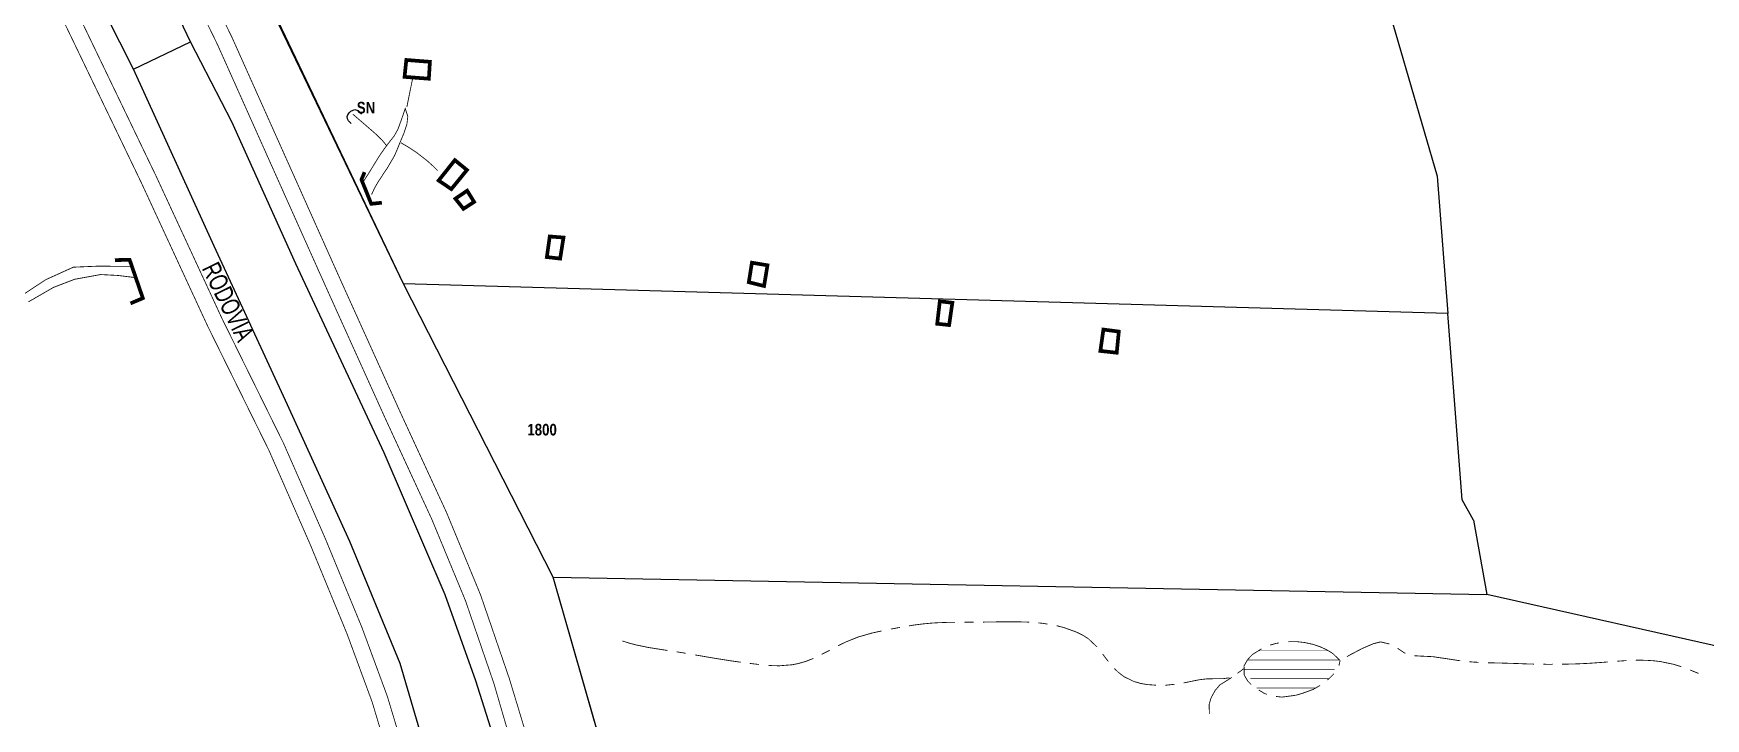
# Model space of a CAD drawing. Extents: x 204256 to 207861, y 4845615 to 4848347.
# Drawn here: x 207123 to 207484.3, y 4846515.7 to 4846663.7 of the extents above; entities that cross this region are included whole.
import ezdxf
from ezdxf.enums import TextEntityAlignment as Align

# ---------------------------------------------------------------- set-up
doc = ezdxf.new("R2010")
doc.units = 0
doc.header["$LTSCALE"] = 1.5
doc.header["$MEASUREMENT"] = 0
doc.linetypes.add('TRACO_25', pattern=[8, 3, -1, 1, -1, 1, -1])
for name, color, linetype in [('CD-MALHA-LOTES', 40, 'CONTINUOUS'), ('HD-CURSO-INTER', 170, 'CONTINUOUS'), ('HD-CURSO-PERENE', 170, 'CONTINUOUS'), ('HD-HACH-HIDROG', 160, 'CONTINUOUS'), ('HD-LAGOS-INTER', 170, 'CONTINUOUS'), ('RU-QUADRAS', 210, 'CONTINUOUS'), ('SV-EIXO-ROD-ESTR', 7, 'CONTINUOUS'), ('SV-EST-MUNIC-PAV', 20, 'CONTINUOUS'), ('SV-PONTE-BUEIRO', 249, 'CONTINUOUS'), ('SV-TXT-MUNIC-PAV', 7, 'CONTINUOUS'), ('Th_NmrPort', 7, 'CONTINUOUS')]:
    doc.layers.add(name, color=color, linetype=linetype)
doc.styles.add('ARIAL', font='ARIAL.TTF')
doc.styles.get("Standard").update_dxf_attribs({"font": 'swisscbo.ttf'})

# ---------------------------------------------------------------- blocks, each defined once
blk = doc.blocks.new('COD119', base_point=(204405.91, 4845892.55))
at = {"layer": 'SV-PONTE-BUEIRO'}
blk.add_lwpolyline([(204404.4, 4845890.55), (204404.4, 4845891.383333), (204404.4, 4845891.508333), (204404.525833, 4845891.841667), (204404.7775, 4845892.216667), (204405.155, 4845892.425), (204405.658333, 4845892.55), (204406.161667, 4845892.55), (204406.665, 4845892.425), (204407.0425, 4845892.216667), (204407.294167, 4845891.841667), (204407.42, 4845891.508333), (204407.42, 4845891.383333), (204407.42, 4845890.55)], dxfattribs=at)
blk = doc.blocks.new('*X20')
at = {"layer": 'HD-HACH-HIDROG', "const_width": 0.13}
for points in [[(207385.320465, 4846528.293454), (207405.283283, 4846528.293654)], [(207385.320465, 4846528.293454), (207405.283283, 4846528.293654)], [(207387.560049, 4846530.293509), (207402.57304, 4846530.293659)], [(207387.560049, 4846530.293509), (207402.57304, 4846530.293659)], [(207384.559369, 4846526.293413), (207404.171902, 4846526.293609)], [(207384.559369, 4846526.293413), (207404.171902, 4846526.293609)], [(207385.930739, 4846524.293394), (207402.91606, 4846524.293564)], [(207385.930739, 4846524.293394), (207402.91606, 4846524.293564)], [(207387.302109, 4846522.293375), (207400.221276, 4846522.293504)], [(207387.302109, 4846522.293375), (207400.221276, 4846522.293504)]]:
    blk.add_lwpolyline(points, dxfattribs=at)

msp = doc.modelspace()

# ---------------------------------------------------------------- linework, layer by layer
at = {"layer": 'CD-MALHA-LOTES', "linetype": 'Continuous'}
for p, q in [((207407.83, 4846696.58), (207426.31, 4846632.87)), ((207202.95, 4846609.59), (207176.08, 4846665.48)), ((207426.31, 4846632.87), (207428.68, 4846603.21)), ((207428.68, 4846603.21), (207202.95, 4846609.59)), ((207235.3, 4846546.24), (207202.95, 4846609.59)), ((207431.74, 4846562.94), (207428.68, 4846603.21)), ((207434.16, 4846558.56), (207431.74, 4846562.94)), ((207434.16, 4846558.56), (207437.1, 4846542.45)), ((207249.59, 4846496.47), (207235.3, 4846546.24)), ((207235.3, 4846546.24), (207437.1, 4846542.45)), ((207518.73, 4846524.13), (207437.1, 4846542.45))]:
    msp.add_line(p, q, dxfattribs=at)
at = {"layer": 'HD-CURSO-INTER', "const_width": 0.18}
for points in [[(207204.98, 4846654.23), (207203.79, 4846648.35)], [(207203.79, 4846648.35), (207203.67, 4846647.77)], [(207192.28, 4846645.99), (207191.99, 4846646.23)], [(207192.75, 4846645.59), (207192.28, 4846645.99)], [(207194.35, 4846644.22), (207192.75, 4846645.59)], [(207195.03, 4846643.63), (207194.35, 4846644.22)], [(207196.08, 4846642.72), (207195.03, 4846643.63)], [(207196.54, 4846642.32), (207196.08, 4846642.72)], [(207197.21, 4846641.73), (207196.54, 4846642.32)], [(207197.28, 4846641.66), (207197.21, 4846641.73)], [(207198.35, 4846640.6), (207197.28, 4846641.66)], [(207198.67, 4846640.21), (207198.35, 4846640.6)], [(207199.3, 4846639.44), (207198.67, 4846640.21)], [(207202.5, 4846640), (207202.39, 4846640.06)], [(207203.26, 4846639.56), (207202.5, 4846640)], [(207203.8, 4846639.25), (207203.26, 4846639.56)], [(207204.11, 4846639.05), (207203.8, 4846639.25)], [(207205.77, 4846637.96), (207204.11, 4846639.05)], [(207205.78, 4846637.95), (207205.77, 4846637.96)], [(207208.13, 4846636.12), (207205.78, 4846637.95)], [(207208.15, 4846636.1), (207208.13, 4846636.12)], [(207209.25, 4846635.11), (207208.15, 4846636.1)], [(207209.62, 4846634.75), (207209.25, 4846635.11)], [(207210.34, 4846634.05), (207209.62, 4846634.75)], [(207308.27, 4846534.99), (207308.54, 4846535.04)], [(207308.54, 4846535.04), (207310.24, 4846535.36)], [(207312.21, 4846535.7), (207313.2, 4846535.85)], [(207313.2, 4846535.85), (207313.62, 4846535.91)], [(207313.62, 4846535.91), (207314.19, 4846535.98)], [(207314.19, 4846535.98), (207315.11, 4846536.1)], [(207315.11, 4846536.1), (207316.18, 4846536.2)], [(207316.18, 4846536.2), (207316.6, 4846536.24)], [(207316.6, 4846536.24), (207317.17, 4846536.29)], [(207317.17, 4846536.29), (207318.1, 4846536.35)], [(207318.1, 4846536.35), (207320.17, 4846536.43)], [(207320.17, 4846536.43), (207320.43, 4846536.44)], [(207320.43, 4846536.44), (207322.17, 4846536.46)], [(207324.17, 4846536.47), (207325.17, 4846536.48)], [(207325.17, 4846536.48), (207325.73, 4846536.48)], [(207325.73, 4846536.48), (207326.17, 4846536.48)], [(207328.17, 4846536.5), (207329.17, 4846536.52)], [(207329.17, 4846536.52), (207329.61, 4846536.52)], [(207329.61, 4846536.52), (207332.17, 4846536.56)], [(207332.17, 4846536.56), (207332.6, 4846536.56)], [(207332.6, 4846536.56), (207333.17, 4846536.56)], [(207333.17, 4846536.56), (207334.11, 4846536.57)], [(207334.11, 4846536.57), (207336.17, 4846536.55)], [(207336.17, 4846536.55), (207336.23, 4846536.55)], [(207336.23, 4846536.55), (207337.17, 4846536.52)], [(207337.17, 4846536.52), (207337.74, 4846536.51)], [(207337.74, 4846536.51), (207338.17, 4846536.48)], [(207340.16, 4846536.33), (207341.16, 4846536.23)], [(207341.16, 4846536.23), (207341.24, 4846536.22)], [(207341.24, 4846536.22), (207342.14, 4846536.07)], [(207344.11, 4846535.72), (207344.18, 4846535.71)], [(207344.18, 4846535.71), (207345.08, 4846535.47)], [(207345.08, 4846535.47), (207345.64, 4846535.33)], [(207345.64, 4846535.33), (207347.92, 4846534.52)], [(207250.24, 4846532.44), (207251.19, 4846532.13)], [(207251.19, 4846532.13), (207251.68, 4846531.98)], [(207251.68, 4846531.98), (207253.12, 4846531.59)], [(207253.12, 4846531.59), (207253.13, 4846531.59)], [(207253.13, 4846531.59), (207255.07, 4846531.19)], [(207255.07, 4846531.19), (207255.88, 4846531.02)], [(207296.88, 4846531.38), (207297.25, 4846531.57)], [(207297.25, 4846531.57), (207297.78, 4846531.83)], [(207297.78, 4846531.83), (207298.6, 4846532.23)], [(207298.6, 4846532.23), (207300.53, 4846533.01)], [(207300.53, 4846533.01), (207301.17, 4846533.27)], [(207301.17, 4846533.27), (207303.39, 4846533.91)], [(207303.39, 4846533.91), (207304.05, 4846534.1)], [(207304.05, 4846534.1), (207305.34, 4846534.39)], [(207305.34, 4846534.39), (207305.52, 4846534.43)], [(207305.52, 4846534.43), (207306.31, 4846534.59)], [(207347.92, 4846534.52), (207348.32, 4846534.37)], [(207348.32, 4846534.37), (207348.84, 4846534.12)], [(207348.84, 4846534.12), (207349.69, 4846533.71)], [(207349.69, 4846533.71), (207350.58, 4846533.15)], [(207350.58, 4846533.15), (207350.96, 4846532.91)], [(207350.96, 4846532.91), (207352.82, 4846531.15)], [(207412.62, 4846531.85), (207410.34, 4846530.89)], [(207413.13, 4846531.98), (207412.62, 4846531.85)], [(207414.12, 4846532.23), (207413.13, 4846531.98)], [(207415.07, 4846532), (207414.12, 4846532.23)], [(207416.04, 4846531.76), (207415.07, 4846532)], [(207255.88, 4846531.02), (207258.03, 4846530.68)], [(207258.03, 4846530.68), (207258.84, 4846530.55)], [(207258.84, 4846530.55), (207260.01, 4846530.38)], [(207261.99, 4846530.08), (207262.97, 4846529.92)], [(207262.97, 4846529.92), (207263.21, 4846529.89)], [(207263.21, 4846529.89), (207263.96, 4846529.76)], [(207265.93, 4846529.42), (207266.17, 4846529.38)], [(207266.17, 4846529.38), (207266.92, 4846529.25)], [(207266.92, 4846529.25), (207267.65, 4846529.13)], [(207267.65, 4846529.13), (207268.89, 4846528.91)], [(207268.89, 4846528.91), (207269.54, 4846528.8)], [(207269.54, 4846528.8), (207270.86, 4846528.58)], [(207270.86, 4846528.58), (207271.02, 4846528.56)], [(207271.02, 4846528.56), (207272.84, 4846528.27)], [(207272.84, 4846528.27), (207273.57, 4846528.16)], [(207273.57, 4846528.16), (207275.8, 4846527.84)], [(207277.79, 4846527.58), (207278.03, 4846527.55)], [(207287.74, 4846527.44), (207288.47, 4846527.6)], [(207288.47, 4846527.6), (207289.67, 4846527.95)], [(207289.67, 4846527.95), (207289.92, 4846528.02)], [(207289.92, 4846528.02), (207291.54, 4846528.66)], [(207293.34, 4846529.54), (207294.23, 4846529.99)], [(207294.23, 4846529.99), (207294.52, 4846530.13)], [(207294.52, 4846530.13), (207295.11, 4846530.45)], [(207354.06, 4846529.59), (207354.66, 4846528.79)], [(207354.66, 4846528.79), (207354.89, 4846528.48)], [(207354.89, 4846528.48), (207355.28, 4846528.01)], [(207407.63, 4846529.48), (207406.81, 4846529.02)], [(207407.68, 4846529.51), (207407.63, 4846529.48)], [(207410.25, 4846530.86), (207407.68, 4846529.51)], [(207410.34, 4846530.89), (207410.25, 4846530.86)], [(207418.06, 4846530.65), (207417.79, 4846530.86)], [(207418.61, 4846530.29), (207418.06, 4846530.65)], [(207419.34, 4846529.81), (207418.61, 4846530.29)], [(207419.46, 4846529.78), (207419.34, 4846529.81)], [(207421.51, 4846529.23), (207421.39, 4846529.26)], [(207422.39, 4846529.18), (207421.51, 4846529.23)], [(207423.04, 4846529.14), (207422.39, 4846529.18)], [(207423.39, 4846529.13), (207423.04, 4846529.14)], [(207425.47, 4846529.03), (207423.39, 4846529.13)], [(207426.37, 4846528.89), (207425.47, 4846529.03)], [(207428.43, 4846528.59), (207426.37, 4846528.89)], [(207429.34, 4846528.45), (207428.43, 4846528.59)], [(207431.17, 4846528.17), (207429.34, 4846528.45)], [(207431.32, 4846528.15), (207431.17, 4846528.17)], [(207434.16, 4846527.87), (207433.31, 4846527.94)], [(207434.3, 4846527.86), (207434.16, 4846527.87)], [(207435.3, 4846527.81), (207434.3, 4846527.86)], [(207439.81, 4846527.66), (207437.3, 4846527.72)], [(207440.3, 4846527.65), (207439.81, 4846527.66)], [(207442.67, 4846527.58), (207440.3, 4846527.65)], [(207443.3, 4846527.56), (207442.67, 4846527.58)], [(207459.03, 4846527.59), (207457.29, 4846527.51)], [(207459.29, 4846527.61), (207459.03, 4846527.59)], [(207462.02, 4846527.8), (207459.29, 4846527.61)], [(207462.28, 4846527.82), (207462.02, 4846527.8)], [(207463.28, 4846527.9), (207462.28, 4846527.82)], [(207466.71, 4846528.15), (207465.28, 4846528.05)], [(207467.27, 4846528.18), (207466.71, 4846528.15)], [(207469.71, 4846528.27), (207469.27, 4846528.26)], [(207470.27, 4846528.27), (207469.71, 4846528.27)], [(207471.59, 4846528.25), (207470.27, 4846528.27)], [(207472.27, 4846528.2), (207471.59, 4846528.25)], [(207473.09, 4846528.15), (207472.27, 4846528.2)], [(207473.26, 4846528.13), (207473.09, 4846528.15)], [(207474.58, 4846527.98), (207473.26, 4846528.13)], [(207475.24, 4846527.84), (207474.58, 4846527.98)], [(207477.52, 4846527.37), (207475.24, 4846527.84)], [(207278.03, 4846527.55), (207278.78, 4846527.46)], [(207278.78, 4846527.46), (207279.52, 4846527.38)], [(207279.52, 4846527.38), (207279.77, 4846527.35)], [(207281.77, 4846527.16), (207282.65, 4846527.1)], [(207282.65, 4846527.1), (207283.76, 4846527.07)], [(207283.76, 4846527.07), (207284.15, 4846527.06)], [(207284.15, 4846527.06), (207286.75, 4846527.27)], [(207286.75, 4846527.27), (207287, 4846527.29)], [(207287, 4846527.29), (207287.74, 4846527.44)], [(207356.57, 4846526.49), (207357.29, 4846525.79)], [(207357.29, 4846525.79), (207357.45, 4846525.64)], [(207357.45, 4846525.64), (207358.07, 4846525.17)], [(207358.07, 4846525.17), (207358.64, 4846524.73)], [(207358.64, 4846524.73), (207360.69, 4846523.72)], [(207372.09, 4846523.47), (207374.5, 4846523.96)], [(207374.5, 4846523.96), (207375.03, 4846524.06)], [(207375.03, 4846524.06), (207376.48, 4846524.23)], [(207376.48, 4846524.23), (207376.53, 4846524.24)], [(207376.53, 4846524.24), (207377.48, 4846524.26)], [(207377.48, 4846524.26), (207378.43, 4846524.27)], [(207378.43, 4846524.27), (207379.48, 4846524.27)], [(207379.48, 4846524.27), (207379.96, 4846524.27)], [(207379.96, 4846524.27), (207381.46, 4846524.47)], [(207381.94, 4846524.54), (207380.25, 4846523.47)], [(207383.17, 4846525.43), (207383.98, 4846526.01)], [(207383.98, 4846526.01), (207384.35, 4846526.29)], [(207384.35, 4846526.29), (207384.46, 4846526.44)], [(207444.17, 4846527.53), (207443.3, 4846527.56)], [(207444.3, 4846527.52), (207444.17, 4846527.53)], [(207445.66, 4846527.47), (207444.3, 4846527.52)], [(207446.3, 4846527.45), (207445.66, 4846527.47)], [(207447.16, 4846527.43), (207446.3, 4846527.45)], [(207447.3, 4846527.43), (207447.16, 4846527.43)], [(207449.52, 4846527.4), (207449.3, 4846527.4)], [(207450.3, 4846527.39), (207449.52, 4846527.4)], [(207451.02, 4846527.39), (207450.3, 4846527.39)], [(207451.3, 4846527.4), (207451.02, 4846527.39)], [(207453.94, 4846527.42), (207453.3, 4846527.41)], [(207454.3, 4846527.42), (207453.94, 4846527.42)], [(207455.44, 4846527.45), (207454.3, 4846527.42)], [(207456.3, 4846527.47), (207455.44, 4846527.45)], [(207456.94, 4846527.49), (207456.3, 4846527.47)], [(207457.29, 4846527.51), (207456.94, 4846527.49)], [(207478.16, 4846527.16), (207477.52, 4846527.37)], [(207479.11, 4846526.86), (207478.16, 4846527.16)], [(207482.14, 4846525.69), (207480.99, 4846526.16)], [(207482.84, 4846525.41), (207482.14, 4846525.69)], [(207360.69, 4846523.72), (207360.81, 4846523.66)], [(207360.81, 4846523.66), (207361.64, 4846523.43)], [(207361.64, 4846523.43), (207362.26, 4846523.25)], [(207362.26, 4846523.25), (207363.6, 4846523.02)], [(207363.6, 4846523.02), (207363.76, 4846523)], [(207363.76, 4846523), (207365.59, 4846522.87)], [(207367.59, 4846522.85), (207367.62, 4846522.85)], [(207367.62, 4846522.85), (207369.58, 4846523.07)], [(207371.56, 4846523.37), (207372.09, 4846523.47)], [(207377.68, 4846520.5), (207377.5, 4846520.19)], [(207378.39, 4846521.77), (207377.68, 4846520.5)], [(207378.75, 4846522.19), (207378.39, 4846521.77)], [(207379.4, 4846522.95), (207378.75, 4846522.19)], [(207380.25, 4846523.47), (207379.4, 4846522.95)], [(207377.32, 4846519.58), (207377.06, 4846518.74)], [(207377.06, 4846518.74), (207377.11, 4846516.62)], [(207377.5, 4846520.19), (207377.32, 4846519.58)]]:
    msp.add_lwpolyline(points, dxfattribs=at)
at = {"layer": 'HD-CURSO-PERENE', "const_width": 0.18}
for points in [[(207194.13, 4846631.45), (207195.73, 4846633.94), (207197.19, 4846636.34), (207198.01, 4846637.63), (207199.3, 4846639.44), (207200.97, 4846641.58), (207201.76, 4846643), (207202.78, 4846645.84), (207203.33, 4846647.48), (207203.88, 4846645.75), (207203.7, 4846644.14), (207203.08, 4846642.23), (207202.21, 4846640.15), (207201.65, 4846638.75), (207200.99, 4846637.23), (207199.48, 4846634.64), (207198.64, 4846633.39), (207197.42, 4846631.53), (207196.68, 4846630.23), (207196.05, 4846628.86)], [(207120.57, 4846607.15), (207125.65, 4846610.49), (207131.6, 4846613.18), (207137.29, 4846613.42), (207141.13, 4846613.36), (207144.25, 4846613.36)], [(207145.09, 4846610.92), (207141.29, 4846611.39), (207137.5, 4846611.59), (207131.88, 4846610.57), (207127.32, 4846608.82), (207121.88, 4846605.68)]]:
    msp.add_lwpolyline(points, dxfattribs=at)
at = {"layer": 'HD-LAGOS-INTER', "const_width": 0.18}
for points in [[(207391.62, 4846531.92), (207390.23, 4846531.54)], [(207392.17, 4846532.01), (207391.62, 4846531.92)], [(207394.65, 4846532.29), (207394.15, 4846532.25)], [(207395.15, 4846532.28), (207394.65, 4846532.29)], [(207396.16, 4846532.26), (207395.15, 4846532.28)], [(207397.14, 4846532.15), (207396.16, 4846532.26)], [(207397.65, 4846532.1), (207397.14, 4846532.15)], [(207398.13, 4846531.99), (207397.65, 4846532.1)], [(207399.57, 4846531.68), (207398.13, 4846531.99)], [(207400.07, 4846531.51), (207399.57, 4846531.68)], [(207401, 4846531.2), (207400.07, 4846531.51)], [(207401.01, 4846531.19), (207401, 4846531.2)], [(207402.37, 4846530.57), (207401.01, 4846531.19)], [(207385.41, 4846528.45), (207384.81, 4846527.4)], [(207385.96, 4846529.02), (207385.41, 4846528.45)], [(207386.46, 4846529.53), (207385.96, 4846529.02)], [(207386.7, 4846529.68), (207386.46, 4846529.53)], [(207388.4, 4846530.74), (207386.7, 4846529.68)], [(207402.81, 4846530.32), (207402.37, 4846530.57)], [(207403.68, 4846529.81), (207402.81, 4846530.32)], [(207404.05, 4846529.46), (207403.68, 4846529.81)], [(207403.68, 4846529.81), (207403.68, 4846529.81)], [(207405.37, 4846528.21), (207404.05, 4846529.46)], [(207405.1, 4846527.06), (207405.33, 4846528.04)], [(207405.33, 4846528.04), (207405.37, 4846528.21)], [(207384.81, 4846527.4), (207384.61, 4846527.06)], [(207384.61, 4846527.06), (207384.64, 4846525.46)], [(207384.64, 4846525.46), (207384.65, 4846525.04)], [(207384.65, 4846525.04), (207384.95, 4846524.54)], [(207384.95, 4846524.54), (207385.44, 4846523.72)], [(207402.63, 4846523.99), (207402.79, 4846524.12)], [(207402.79, 4846524.12), (207403.35, 4846524.68)], [(207403.35, 4846524.68), (207404.04, 4846525.35)], [(207404.04, 4846525.35), (207404.06, 4846525.39)], [(207385.44, 4846523.72), (207386.18, 4846522.99)], [(207387.8, 4846521.83), (207388.65, 4846521.31)], [(207388.65, 4846521.31), (207389.02, 4846521.08)], [(207389.02, 4846521.08), (207389.56, 4846520.9)], [(207391.5, 4846520.45), (207392.49, 4846520.33)], [(207392.77, 4846520.29), (207395.46, 4846520.65)], [(207395.46, 4846520.65), (207395.72, 4846520.68)], [(207395.72, 4846520.68), (207396.43, 4846520.88)], [(207396.43, 4846520.88), (207397.19, 4846521.1)], [(207397.19, 4846521.1), (207399.27, 4846521.86)], [(207399.27, 4846521.86), (207399.55, 4846521.96)], [(207399.55, 4846521.96), (207401.02, 4846522.81)], [(207392.49, 4846520.33), (207392.77, 4846520.29)]]:
    msp.add_lwpolyline(points, dxfattribs=at)
at = {"layer": 'RU-QUADRAS', "color": 6, "linetype": 'Continuous'}
msp.add_lwpolyline([(207249.59, 4846496.47), (207235.3, 4846546.24), (207202.95, 4846609.59), (207153.41, 4846713.49)], dxfattribs=at)
at = {"layer": 'SV-EIXO-ROD-ESTR'}
for points in [[(207238.65, 4846247.63), (207236.02, 4846281.25), (207233.38, 4846315.52), (207232.72, 4846328.04), (207226.96, 4846384.56), (207222.34, 4846437.12), (207217.07, 4846471.73), (207210.15, 4846500.56), (207202.24, 4846527.59), (207191.36, 4846553.95), (207177.85, 4846583.45), (207162.03, 4846617.72), (207144.57, 4846655.95), (207132.7, 4846679.51), (207125.12, 4846697.64), (207113.59, 4846723.34), (207094.48, 4846761.57), (207069.05, 4846808.4)], [(207253.48, 4846248.45), (207250.52, 4846285.69), (207247.88, 4846315.85), (207243.6, 4846361.66), (207238.98, 4846424.11), (207233.71, 4846461.68), (207228.11, 4846493.81), (207218.55, 4846523.8), (207211.96, 4846542.42), (207198.78, 4846573.06), (207179.66, 4846613.93), (207165.82, 4846644.58), (207156.93, 4846661.88), (207140.45, 4846696.48), (207124.49, 4846730.29), (207108.64, 4846764.15), (207092.22, 4846793.68), (207084.6, 4846808.4)], [(207144.57, 4846655.95), (207156.93, 4846661.88)]]:
    msp.add_lwpolyline(points, dxfattribs=at)
at = {"layer": 'SV-EST-MUNIC-PAV', "linetype": 'Continuous', "const_width": 0.18, "flags": 128}
msp.add_lwpolyline([(207090.82, 4846808.25), (207098.36, 4846794.01), (207129.62, 4846729.91), (207146.83, 4846693.95), (207162.75, 4846661.28), (207186.19, 4846608.89), (207199.03, 4846580.47), (207209.05, 4846558.76), (207216.35, 4846541.12), (207222.48, 4846523.27), (207228.06, 4846504.12), (207231.92, 4846490.22), (207235.73, 4846472.53), (207238.85, 4846455.06), (207241.43, 4846438.73), (207243.67, 4846423.22), (207245.17, 4846407.14), (207247.05, 4846387.07), (207248.5, 4846367.75), (207249.86, 4846354.16), (207251.47, 4846336.37), (207253.17, 4846313.55), (207254.83, 4846298.23), (207259.56, 4846245.21)], dxfattribs=at)
at = {"layer": 'SV-EST-MUNIC-PAV', "linetype": 'TRACO_25', "const_width": 0.18, "flags": 128}
for points in [[(207132.77, 4846731.42), (207149.98, 4846695.47), (207165.92, 4846662.76), (207189.38, 4846610.33), (207202.22, 4846581.92), (207212.26, 4846560.16), (207219.62, 4846542.35), (207225.81, 4846524.34), (207228.98, 4846513.88), (207231.44, 4846505.06), (207235.32, 4846491.06), (207239.16, 4846473.21), (207241.52, 4846460.02), (207242.3, 4846455.66), (207245.26, 4846438.46), (207247.43, 4846423.92), (207248.66, 4846407.44), (207250.54, 4846387.36), (207251.99, 4846368.06), (207253.35, 4846354.49), (207254.96, 4846336.66), (207256.66, 4846313.86), (207258.31, 4846298.57), (207261.5, 4846261.1)], [(207118.17, 4846692.38), (207129.84, 4846665.62), (207146.29, 4846631.44), (207160.61, 4846600.49), (207173.86, 4846573.63), (207182.82, 4846553.21), (207190.72, 4846534.04), (207196.14, 4846519.34), (207200.58, 4846504.59), (207204.24, 4846491.89), (207208.27, 4846474.96), (207210.84, 4846460.86), (207213.41, 4846440.86), (207215.33, 4846422.48), (207217.96, 4846394.55), (207224.78, 4846307.01), (207229.35, 4846250.86), (207230.64, 4846234.83), (207239.63, 4846131.09), (207250.79, 4845990.79), (207256.86, 4845924.03), (207261.56, 4845865.34), (207266.53, 4845811.51), (207271.48, 4845755.98), (207272.32, 4845737.58)]]:
    msp.add_lwpolyline(points, dxfattribs=at)
at = {"layer": 'SV-EST-MUNIC-PAV', "const_width": 0.18}
for points in [[(207133.02, 4846667.08), (207149.45, 4846632.93)], [(207149.45, 4846632.93), (207163.77, 4846602)], [(207163.77, 4846602), (207177.04, 4846575.11)], [(207177.04, 4846575.11), (207186.04, 4846554.58)], [(207186.04, 4846554.58), (207193.98, 4846535.31)], [(207193.98, 4846535.31), (207199.46, 4846520.46)], [(207199.46, 4846520.46), (207203.94, 4846505.58)]]:
    msp.add_lwpolyline(points, dxfattribs=at)
at = {"layer": 'SV-PONTE-BUEIRO', "const_width": 0.8}
for points in [[(207203.56, 4846657.95), (207208.66, 4846657.55), (207208.43, 4846653.9), (207203.18, 4846654.3)], [(207216.66, 4846634.18), (207213.29, 4846630.05), (207210.55, 4846631.91), (207214.05, 4846636.31)], [(207215.91, 4846625.79), (207218.21, 4846627.28), (207216.71, 4846629.71), (207214.17, 4846627.98)], [(207237.53, 4846619.58), (207236.81, 4846615.04), (207233.93, 4846615.37), (207234.56, 4846619.82)], [(207281.61, 4846613.59), (207278.25, 4846614.15), (207277.58, 4846609.93), (207280.88, 4846609.12)], [(207321.57, 4846605.49), (207320.87, 4846600.68), (207318.29, 4846600.96), (207318.86, 4846605.81)], [(207354.21, 4846599.71), (207353.56, 4846595.09), (207357.09, 4846594.7), (207357.54, 4846599.27)]]:
    msp.add_lwpolyline(points, close=True, dxfattribs=at)
for points in [[(207194.53, 4846633.71), (207193.87, 4846632.09), (207195.98, 4846626.87), (207198.28, 4846627.11)], [(207143.95, 4846605.35), (207146.62, 4846606.49), (207143.77, 4846614.76), (207140.57, 4846614.72)]]:
    msp.add_lwpolyline(points, dxfattribs=at)

# ---------------------------------------------------------------- block references
at = {"layer": 'HD-LAGOS-INTER'}
msp.add_blockref('*X20', (0, 0), dxfattribs=at)
at = {"layer": 'SV-PONTE-BUEIRO', "rotation": 42}
msp.add_blockref('COD119', (207191.4, 4846646.71, 11), dxfattribs=at)

# ---------------------------------------------------------------- texts
at = {"layer": 'SV-TXT-MUNIC-PAV', "style": 'ARIAL', "width": 0.7}
msp.add_text('RODOVIA', height=4, rotation=296, dxfattribs=at).set_placement((207159.29, 4846612.94))
at = {"layer": 'Th_NmrPort', "color": 1}
for s, p in [('SN', (207192.86, 4846647.65)), ('1800', (207229.72, 4846578.08))]:
    msp.add_text(s, height=2.5, dxfattribs=at).set_placement(p, align=Align.MIDDLE_LEFT)

doc.saveas('drawing.dxf')
